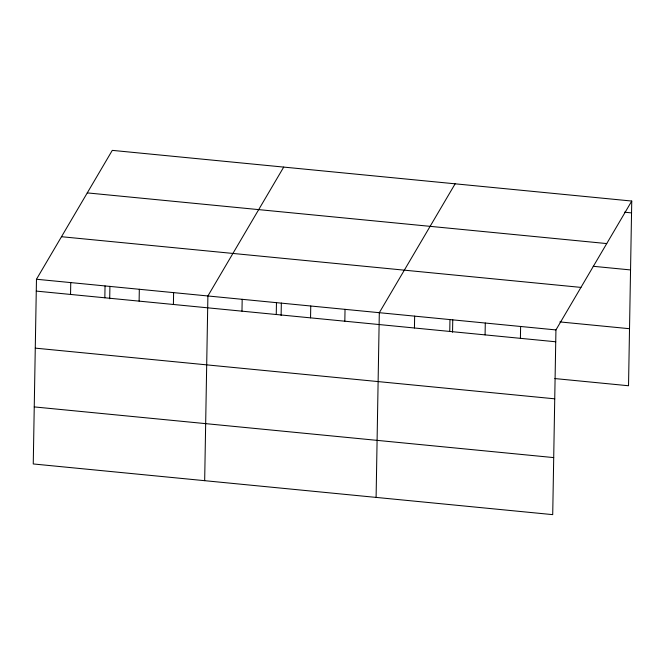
<?xml version="1.0" encoding="UTF-8"?>
<svg xmlns="http://www.w3.org/2000/svg" width="665" height="665" viewBox="0 0 665 665"><rect width="100%" height="100%" fill="white"/><g stroke="black" fill="none" stroke-linecap="round" stroke-linejoin="round"><path stroke-width="1" d="M36.475 279.25L33.25 463.954L552.715 514.635L555.94 329.923L631.75 201.046L112.285 150.365L36.475 279.25L555.94 329.923M70.548 294.437L70.756 282.592M104.837 297.787L105.045 285.933M109.7 298.776L109.916 286.324M139.118 301.129L139.326 289.283M173.407 304.47L173.615 292.625M204.67 480.679L207.896 295.967L283.714 167.09M241.977 311.162L242.185 299.317M276.258 314.512L276.465 302.658M281.12 315.501L281.337 303.049M310.547 317.853L310.755 306.008M344.827 321.195L345.035 309.35M376.099 497.403L379.316 312.691L455.134 183.814M414.436 327.986L414.644 316.141M449.756 331.436L449.964 319.591M452.541 332.217L452.757 319.774M485.084 334.877L485.292 323.032M520.404 338.327L520.612 326.482M631.75 201.046L628.525 385.75L554.851 378.568M624.477 212.202L631.542 212.891M87.265 192.892L606.729 243.573M593.205 266.291L630.545 269.932M61.496 236.715L580.952 287.396M559.88 321.918L629.522 328.709M36.267 291.095L555.732 341.777M35.27 348.136L554.735 398.817M34.248 406.913L553.712 457.595"/></g></svg>
